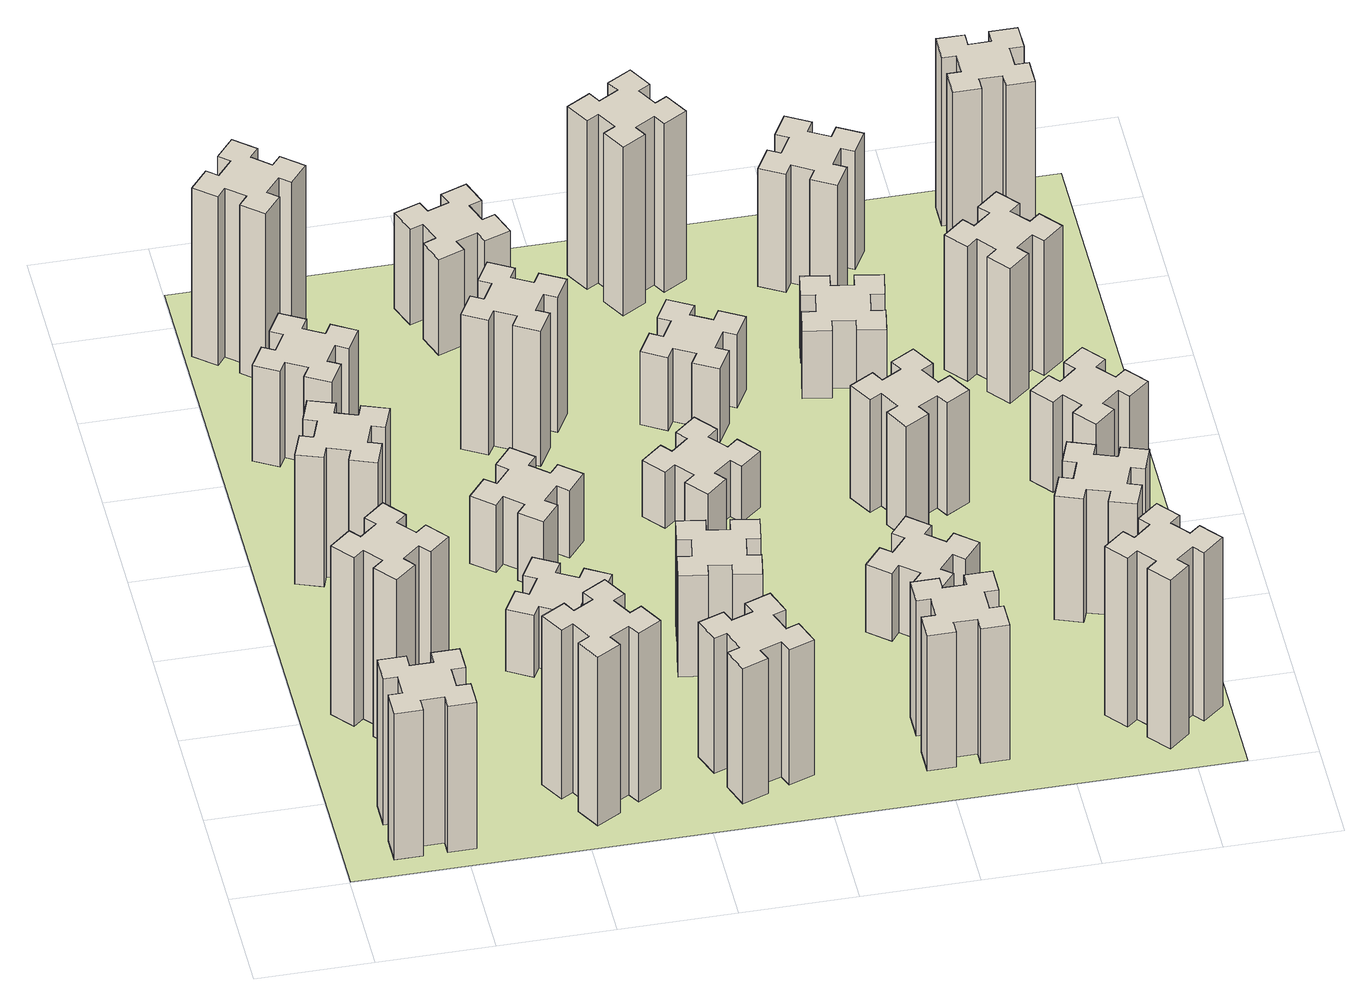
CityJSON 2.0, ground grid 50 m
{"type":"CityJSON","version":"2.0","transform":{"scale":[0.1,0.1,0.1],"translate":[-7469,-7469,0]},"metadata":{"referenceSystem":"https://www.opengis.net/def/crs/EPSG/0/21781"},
"CityObjects":{
"building1":{"type":"Building","attributes":{"class":"1000","function":"1000","usage":"1000","yearOfConstruction":2016,"roofType":"1000","measuredHeight":78,"storeysAboveGround":30,"storeysBelowGround":0},"geometry":[{"type":"Solid","lod":"1","boundaries":[[[[0,1,2,3,4,5,6,7,8,9,10,11,12,13,14,15,16,17,18,19]],[[17,16,20,21]],[[16,15,22,20]],[[15,14,23,22]],[[14,13,24,23]],[[13,12,25,24]],[[12,11,26,25]],[[11,10,27,26]],[[10,9,28,27]],[[9,8,29,28]],[[8,7,30,29]],[[7,6,31,30]],[[6,5,32,31]],[[5,4,33,32]],[[4,3,34,33]],[[3,2,35,34]],[[2,1,36,35]],[[1,0,37,36]],[[0,19,38,37]],[[19,18,39,38]],[[18,17,21,39]],[[24,25,26,27,28,29,30,31,32,33,34,35,36,37,38,39,21,20,22,23]]]]}]},
"building2":{"type":"Building","attributes":{"class":"1000","function":"1000","usage":"1000","yearOfConstruction":2016,"roofType":"1000","measuredHeight":90,"storeysAboveGround":30,"storeysBelowGround":0},"geometry":[{"type":"Solid","lod":"1","boundaries":[[[[40,41,42,43,44,45,46,47,48,49,50,51,52,53,54,55,56,57,58,59]],[[57,56,60,61]],[[56,55,62,60]],[[55,54,63,62]],[[54,53,64,63]],[[53,52,65,64]],[[52,51,66,65]],[[51,50,67,66]],[[50,49,68,67]],[[49,48,69,68]],[[48,47,70,69]],[[47,46,71,70]],[[46,45,72,71]],[[45,44,73,72]],[[44,43,74,73]],[[43,42,75,74]],[[42,41,76,75]],[[41,40,77,76]],[[40,59,78,77]],[[59,58,79,78]],[[58,57,61,79]],[[64,65,66,67,68,69,70,71,72,73,74,75,76,77,78,79,61,60,62,63]]]]}]},
"building3":{"type":"Building","attributes":{"class":"1000","function":"1000","usage":"1000","yearOfConstruction":2016,"roofType":"1000","measuredHeight":69,"storeysAboveGround":30,"storeysBelowGround":0},"geometry":[{"type":"Solid","lod":"1","boundaries":[[[[80,81,82,83,84,85,86,87,88,89,90,91,92,93,94,95,96,97,98,99]],[[97,96,100,101]],[[96,95,102,100]],[[95,94,103,102]],[[94,93,104,103]],[[93,92,105,104]],[[92,91,106,105]],[[91,90,107,106]],[[90,89,108,107]],[[89,88,109,108]],[[88,87,110,109]],[[87,86,111,110]],[[86,85,112,111]],[[85,84,113,112]],[[84,83,114,113]],[[83,82,115,114]],[[82,81,116,115]],[[81,80,117,116]],[[80,99,118,117]],[[99,98,119,118]],[[98,97,101,119]],[[104,105,106,107,108,109,110,111,112,113,114,115,116,117,118,119,101,100,102,103]]]]}]},
"building4":{"type":"Building","attributes":{"class":"1000","function":"1000","usage":"1000","yearOfConstruction":2016,"roofType":"1000","measuredHeight":51,"storeysAboveGround":30,"storeysBelowGround":0},"geometry":[{"type":"Solid","lod":"1","boundaries":[[[[120,121,122,123,124,125,126,127,128,129,130,131,132,133,134,135,136,137,138,139]],[[137,136,140,141]],[[136,135,142,140]],[[135,134,143,142]],[[134,133,144,143]],[[133,132,145,144]],[[132,131,146,145]],[[131,130,147,146]],[[130,129,148,147]],[[129,128,149,148]],[[128,127,150,149]],[[127,126,151,150]],[[126,125,152,151]],[[125,124,153,152]],[[124,123,154,153]],[[123,122,155,154]],[[122,121,156,155]],[[121,120,157,156]],[[120,139,158,157]],[[139,138,159,158]],[[138,137,141,159]],[[144,145,146,147,148,149,150,151,152,153,154,155,156,157,158,159,141,140,142,143]]]]}]},
"building5":{"type":"Building","attributes":{"class":"1000","function":"1000","usage":"1000","yearOfConstruction":2016,"roofType":"1000","measuredHeight":90,"storeysAboveGround":30,"storeysBelowGround":0},"geometry":[{"type":"Solid","lod":"1","boundaries":[[[[160,161,162,163,164,165,166,167,168,169,170,171,172,173,174,175,176,177,178,179]],[[177,176,180,181]],[[176,175,182,180]],[[175,174,183,182]],[[174,173,184,183]],[[173,172,185,184]],[[172,171,186,185]],[[171,170,187,186]],[[170,169,188,187]],[[169,168,189,188]],[[168,167,190,189]],[[167,166,191,190]],[[166,165,192,191]],[[165,164,193,192]],[[164,163,194,193]],[[163,162,195,194]],[[162,161,196,195]],[[161,160,197,196]],[[160,179,198,197]],[[179,178,199,198]],[[178,177,181,199]],[[184,185,186,187,188,189,190,191,192,193,194,195,196,197,198,199,181,180,182,183]]]]}]},
"building6":{"type":"Building","attributes":{"class":"1000","function":"1000","usage":"1000","yearOfConstruction":2016,"roofType":"1000","measuredHeight":90,"storeysAboveGround":30,"storeysBelowGround":0},"geometry":[{"type":"Solid","lod":"1","boundaries":[[[[200,201,202,203,204,205,206,207,208,209,210,211,212,213,214,215,216,217,218,219]],[[217,216,220,221]],[[216,215,222,220]],[[215,214,223,222]],[[214,213,224,223]],[[213,212,225,224]],[[212,211,226,225]],[[211,210,227,226]],[[210,209,228,227]],[[209,208,229,228]],[[208,207,230,229]],[[207,206,231,230]],[[206,205,232,231]],[[205,204,233,232]],[[204,203,234,233]],[[203,202,235,234]],[[202,201,236,235]],[[201,200,237,236]],[[200,219,238,237]],[[219,218,239,238]],[[218,217,221,239]],[[224,225,226,227,228,229,230,231,232,233,234,235,236,237,238,239,221,220,222,223]]]]}]},
"building7":{"type":"Building","attributes":{"class":"1000","function":"1000","usage":"1000","yearOfConstruction":2016,"roofType":"1000","measuredHeight":33,"storeysAboveGround":30,"storeysBelowGround":0},"geometry":[{"type":"Solid","lod":"1","boundaries":[[[[240,241,242,243,244,245,246,247,248,249,250,251,252,253,254,255,256,257,258,259]],[[257,256,260,261]],[[256,255,262,260]],[[255,254,263,262]],[[254,253,264,263]],[[253,252,265,264]],[[252,251,266,265]],[[251,250,267,266]],[[250,249,268,267]],[[249,248,269,268]],[[248,247,270,269]],[[247,246,271,270]],[[246,245,272,271]],[[245,244,273,272]],[[244,243,274,273]],[[243,242,275,274]],[[242,241,276,275]],[[241,240,277,276]],[[240,259,278,277]],[[259,258,279,278]],[[258,257,261,279]],[[264,265,266,267,268,269,270,271,272,273,274,275,276,277,278,279,261,260,262,263]]]]}]},
"building8":{"type":"Building","attributes":{"class":"1000","function":"1000","usage":"1000","yearOfConstruction":2016,"roofType":"1000","measuredHeight":36,"storeysAboveGround":30,"storeysBelowGround":0},"geometry":[{"type":"Solid","lod":"1","boundaries":[[[[280,281,282,283,284,285,286,287,288,289,290,291,292,293,294,295,296,297,298,299]],[[297,296,300,301]],[[296,295,302,300]],[[295,294,303,302]],[[294,293,304,303]],[[293,292,305,304]],[[292,291,306,305]],[[291,290,307,306]],[[290,289,308,307]],[[289,288,309,308]],[[288,287,310,309]],[[287,286,311,310]],[[286,285,312,311]],[[285,284,313,312]],[[284,283,314,313]],[[283,282,315,314]],[[282,281,316,315]],[[281,280,317,316]],[[280,299,318,317]],[[299,298,319,318]],[[298,297,301,319]],[[304,305,306,307,308,309,310,311,312,313,314,315,316,317,318,319,301,300,302,303]]]]}]},
"building9":{"type":"Building","attributes":{"class":"1000","function":"1000","usage":"1000","yearOfConstruction":2016,"roofType":"1000","measuredHeight":72,"storeysAboveGround":30,"storeysBelowGround":0},"geometry":[{"type":"Solid","lod":"1","boundaries":[[[[320,321,322,323,324,325,326,327,328,329,330,331,332,333,334,335,336,337,338,339]],[[337,336,340,341]],[[336,335,342,340]],[[335,334,343,342]],[[334,333,344,343]],[[333,332,345,344]],[[332,331,346,345]],[[331,330,347,346]],[[330,329,348,347]],[[329,328,349,348]],[[328,327,350,349]],[[327,326,351,350]],[[326,325,352,351]],[[325,324,353,352]],[[324,323,354,353]],[[323,322,355,354]],[[322,321,356,355]],[[321,320,357,356]],[[320,339,358,357]],[[339,338,359,358]],[[338,337,341,359]],[[344,345,346,347,348,349,350,351,352,353,354,355,356,357,358,359,341,340,342,343]]]]}]},
"building10":{"type":"Building","attributes":{"class":"1000","function":"1000","usage":"1000","yearOfConstruction":2016,"roofType":"1000","measuredHeight":72,"storeysAboveGround":30,"storeysBelowGround":0},"geometry":[{"type":"Solid","lod":"1","boundaries":[[[[360,361,362,363,364,365,366,367,368,369,370,371,372,373,374,375,376,377,378,379]],[[377,376,380,381]],[[376,375,382,380]],[[375,374,383,382]],[[374,373,384,383]],[[373,372,385,384]],[[372,371,386,385]],[[371,370,387,386]],[[370,369,388,387]],[[369,368,389,388]],[[368,367,390,389]],[[367,366,391,390]],[[366,365,392,391]],[[365,364,393,392]],[[364,363,394,393]],[[363,362,395,394]],[[362,361,396,395]],[[361,360,397,396]],[[360,379,398,397]],[[379,378,399,398]],[[378,377,381,399]],[[384,385,386,387,388,389,390,391,392,393,394,395,396,397,398,399,381,380,382,383]]]]}]},
"building11":{"type":"Building","attributes":{"class":"1000","function":"1000","usage":"1000","yearOfConstruction":2016,"roofType":"1000","measuredHeight":54,"storeysAboveGround":30,"storeysBelowGround":0},"geometry":[{"type":"Solid","lod":"1","boundaries":[[[[400,401,402,403,404,405,406,407,408,409,410,411,412,413,414,415,416,417,418,419]],[[417,416,420,421]],[[416,415,422,420]],[[415,414,423,422]],[[414,413,424,423]],[[413,412,425,424]],[[412,411,426,425]],[[411,410,427,426]],[[410,409,428,427]],[[409,408,429,428]],[[408,407,430,429]],[[407,406,431,430]],[[406,405,432,431]],[[405,404,433,432]],[[404,403,434,433]],[[403,402,435,434]],[[402,401,436,435]],[[401,400,437,436]],[[400,419,438,437]],[[419,418,439,438]],[[418,417,421,439]],[[424,425,426,427,428,429,430,431,432,433,434,435,436,437,438,439,421,420,422,423]]]]}]},
"building12":{"type":"Building","attributes":{"class":"1000","function":"1000","usage":"1000","yearOfConstruction":2016,"roofType":"1000","measuredHeight":51,"storeysAboveGround":30,"storeysBelowGround":0},"geometry":[{"type":"Solid","lod":"1","boundaries":[[[[440,441,442,443,444,445,446,447,448,449,450,451,452,453,454,455,456,457,458,459]],[[457,456,460,461]],[[456,455,462,460]],[[455,454,463,462]],[[454,453,464,463]],[[453,452,465,464]],[[452,451,466,465]],[[451,450,467,466]],[[450,449,468,467]],[[449,448,469,468]],[[448,447,470,469]],[[447,446,471,470]],[[446,445,472,471]],[[445,444,473,472]],[[444,443,474,473]],[[443,442,475,474]],[[442,441,476,475]],[[441,440,477,476]],[[440,459,478,477]],[[459,458,479,478]],[[458,457,461,479]],[[464,465,466,467,468,469,470,471,472,473,474,475,476,477,478,479,461,460,462,463]]]]}]},
"building13":{"type":"Building","attributes":{"class":"1000","function":"1000","usage":"1000","yearOfConstruction":2016,"roofType":"1000","measuredHeight":30,"storeysAboveGround":30,"storeysBelowGround":0},"geometry":[{"type":"Solid","lod":"1","boundaries":[[[[480,481,482,483,484,485,486,487,488,489,490,491,492,493,494,495,496,497,498,499]],[[497,496,500,501]],[[496,495,502,500]],[[495,494,503,502]],[[494,493,504,503]],[[493,492,505,504]],[[492,491,506,505]],[[491,490,507,506]],[[490,489,508,507]],[[489,488,509,508]],[[488,487,510,509]],[[487,486,511,510]],[[486,485,512,511]],[[485,484,513,512]],[[484,483,514,513]],[[483,482,515,514]],[[482,481,516,515]],[[481,480,517,516]],[[480,499,518,517]],[[499,498,519,518]],[[498,497,501,519]],[[504,505,506,507,508,509,510,511,512,513,514,515,516,517,518,519,501,500,502,503]]]]}]},
"building14":{"type":"Building","attributes":{"class":"1000","function":"1000","usage":"1000","yearOfConstruction":2016,"roofType":"1000","measuredHeight":72,"storeysAboveGround":30,"storeysBelowGround":0},"geometry":[{"type":"Solid","lod":"1","boundaries":[[[[520,521,522,523,524,525,526,527,528,529,530,531,532,533,534,535,536,537,538,539]],[[537,536,540,541]],[[536,535,542,540]],[[535,534,543,542]],[[534,533,544,543]],[[533,532,545,544]],[[532,531,546,545]],[[531,530,547,546]],[[530,529,548,547]],[[529,528,549,548]],[[528,527,550,549]],[[527,526,551,550]],[[526,525,552,551]],[[525,524,553,552]],[[524,523,554,553]],[[523,522,555,554]],[[522,521,556,555]],[[521,520,557,556]],[[520,539,558,557]],[[539,538,559,558]],[[538,537,541,559]],[[544,545,546,547,548,549,550,551,552,553,554,555,556,557,558,559,541,540,542,543]]]]}]},
"building15":{"type":"Building","attributes":{"class":"1000","function":"1000","usage":"1000","yearOfConstruction":2016,"roofType":"1000","measuredHeight":39,"storeysAboveGround":30,"storeysBelowGround":0},"geometry":[{"type":"Solid","lod":"1","boundaries":[[[[560,561,562,563,564,565,566,567,568,569,570,571,572,573,574,575,576,577,578,579]],[[577,576,580,581]],[[576,575,582,580]],[[575,574,583,582]],[[574,573,584,583]],[[573,572,585,584]],[[572,571,586,585]],[[571,570,587,586]],[[570,569,588,587]],[[569,568,589,588]],[[568,567,590,589]],[[567,566,591,590]],[[566,565,592,591]],[[565,564,593,592]],[[564,563,594,593]],[[563,562,595,594]],[[562,561,596,595]],[[561,560,597,596]],[[560,579,598,597]],[[579,578,599,598]],[[578,577,581,599]],[[584,585,586,587,588,589,590,591,592,593,594,595,596,597,598,599,581,580,582,583]]]]}]},
"building16":{"type":"Building","attributes":{"class":"1000","function":"1000","usage":"1000","yearOfConstruction":2016,"roofType":"1000","measuredHeight":90,"storeysAboveGround":30,"storeysBelowGround":0},"geometry":[{"type":"Solid","lod":"1","boundaries":[[[[600,601,602,603,604,605,606,607,608,609,610,611,612,613,614,615,616,617,618,619]],[[617,616,620,621]],[[616,615,622,620]],[[615,614,623,622]],[[614,613,624,623]],[[613,612,625,624]],[[612,611,626,625]],[[611,610,627,626]],[[610,609,628,627]],[[609,608,629,628]],[[608,607,630,629]],[[607,606,631,630]],[[606,605,632,631]],[[605,604,633,632]],[[604,603,634,633]],[[603,602,635,634]],[[602,601,636,635]],[[601,600,637,636]],[[600,619,638,637]],[[619,618,639,638]],[[618,617,621,639]],[[624,625,626,627,628,629,630,631,632,633,634,635,636,637,638,639,621,620,622,623]]]]}]},
"building17":{"type":"Building","attributes":{"class":"1000","function":"1000","usage":"1000","yearOfConstruction":2016,"roofType":"1000","measuredHeight":36,"storeysAboveGround":30,"storeysBelowGround":0},"geometry":[{"type":"Solid","lod":"1","boundaries":[[[[640,641,642,643,644,645,646,647,648,649,650,651,652,653,654,655,656,657,658,659]],[[657,656,660,661]],[[656,655,662,660]],[[655,654,663,662]],[[654,653,664,663]],[[653,652,665,664]],[[652,651,666,665]],[[651,650,667,666]],[[650,649,668,667]],[[649,648,669,668]],[[648,647,670,669]],[[647,646,671,670]],[[646,645,672,671]],[[645,644,673,672]],[[644,643,674,673]],[[643,642,675,674]],[[642,641,676,675]],[[641,640,677,676]],[[640,659,678,677]],[[659,658,679,678]],[[658,657,661,679]],[[664,665,666,667,668,669,670,671,672,673,674,675,676,677,678,679,661,660,662,663]]]]}]},
"building18":{"type":"Building","attributes":{"class":"1000","function":"1000","usage":"1000","yearOfConstruction":2016,"roofType":"1000","measuredHeight":60,"storeysAboveGround":30,"storeysBelowGround":0},"geometry":[{"type":"Solid","lod":"1","boundaries":[[[[680,681,682,683,684,685,686,687,688,689,690,691,692,693,694,695,696,697,698,699]],[[697,696,700,701]],[[696,695,702,700]],[[695,694,703,702]],[[694,693,704,703]],[[693,692,705,704]],[[692,691,706,705]],[[691,690,707,706]],[[690,689,708,707]],[[689,688,709,708]],[[688,687,710,709]],[[687,686,711,710]],[[686,685,712,711]],[[685,684,713,712]],[[684,683,714,713]],[[683,682,715,714]],[[682,681,716,715]],[[681,680,717,716]],[[680,699,718,717]],[[699,698,719,718]],[[698,697,701,719]],[[704,705,706,707,708,709,710,711,712,713,714,715,716,717,718,719,701,700,702,703]]]]}]},
"building19":{"type":"Building","attributes":{"class":"1000","function":"1000","usage":"1000","yearOfConstruction":2016,"roofType":"1000","measuredHeight":36,"storeysAboveGround":30,"storeysBelowGround":0},"geometry":[{"type":"Solid","lod":"1","boundaries":[[[[720,721,722,723,724,725,726,727,728,729,730,731,732,733,734,735,736,737,738,739]],[[737,736,740,741]],[[736,735,742,740]],[[735,734,743,742]],[[734,733,744,743]],[[733,732,745,744]],[[732,731,746,745]],[[731,730,747,746]],[[730,729,748,747]],[[729,728,749,748]],[[728,727,750,749]],[[727,726,751,750]],[[726,725,752,751]],[[725,724,753,752]],[[724,723,754,753]],[[723,722,755,754]],[[722,721,756,755]],[[721,720,757,756]],[[720,739,758,757]],[[739,738,759,758]],[[738,737,741,759]],[[744,745,746,747,748,749,750,751,752,753,754,755,756,757,758,759,741,740,742,743]]]]}]},
"building20":{"type":"Building","attributes":{"class":"1000","function":"1000","usage":"1000","yearOfConstruction":2016,"roofType":"1000","measuredHeight":90,"storeysAboveGround":30,"storeysBelowGround":0},"geometry":[{"type":"Solid","lod":"1","boundaries":[[[[760,761,762,763,764,765,766,767,768,769,770,771,772,773,774,775,776,777,778,779]],[[777,776,780,781]],[[776,775,782,780]],[[775,774,783,782]],[[774,773,784,783]],[[773,772,785,784]],[[772,771,786,785]],[[771,770,787,786]],[[770,769,788,787]],[[769,768,789,788]],[[768,767,790,789]],[[767,766,791,790]],[[766,765,792,791]],[[765,764,793,792]],[[764,763,794,793]],[[763,762,795,794]],[[762,761,796,795]],[[761,760,797,796]],[[760,779,798,797]],[[779,778,799,798]],[[778,777,781,799]],[[784,785,786,787,788,789,790,791,792,793,794,795,796,797,798,799,781,780,782,783]]]]}]},
"building21":{"type":"Building","attributes":{"class":"1000","function":"1000","usage":"1000","yearOfConstruction":2016,"roofType":"1000","measuredHeight":63,"storeysAboveGround":30,"storeysBelowGround":0},"geometry":[{"type":"Solid","lod":"1","boundaries":[[[[800,801,802,803,804,805,806,807,808,809,810,811,812,813,814,815,816,817,818,819]],[[817,816,820,821]],[[816,815,822,820]],[[815,814,823,822]],[[814,813,824,823]],[[813,812,825,824]],[[812,811,826,825]],[[811,810,827,826]],[[810,809,828,827]],[[809,808,829,828]],[[808,807,830,829]],[[807,806,831,830]],[[806,805,832,831]],[[805,804,833,832]],[[804,803,834,833]],[[803,802,835,834]],[[802,801,836,835]],[[801,800,837,836]],[[800,819,838,837]],[[819,818,839,838]],[[818,817,821,839]],[[824,825,826,827,828,829,830,831,832,833,834,835,836,837,838,839,821,820,822,823]]]]}]},
"building22":{"type":"Building","attributes":{"class":"1000","function":"1000","usage":"1000","yearOfConstruction":2016,"roofType":"1000","measuredHeight":66,"storeysAboveGround":30,"storeysBelowGround":0},"geometry":[{"type":"Solid","lod":"1","boundaries":[[[[840,841,842,843,844,845,846,847,848,849,850,851,852,853,854,855,856,857,858,859]],[[857,856,860,861]],[[856,855,862,860]],[[855,854,863,862]],[[854,853,864,863]],[[853,852,865,864]],[[852,851,866,865]],[[851,850,867,866]],[[850,849,868,867]],[[849,848,869,868]],[[848,847,870,869]],[[847,846,871,870]],[[846,845,872,871]],[[845,844,873,872]],[[844,843,874,873]],[[843,842,875,874]],[[842,841,876,875]],[[841,840,877,876]],[[840,859,878,877]],[[859,858,879,878]],[[858,857,861,879]],[[864,865,866,867,868,869,870,871,872,873,874,875,876,877,878,879,861,860,862,863]]]]}]},
"building23":{"type":"Building","attributes":{"class":"1000","function":"1000","usage":"1000","yearOfConstruction":2016,"roofType":"1000","measuredHeight":48,"storeysAboveGround":30,"storeysBelowGround":0},"geometry":[{"type":"Solid","lod":"1","boundaries":[[[[880,881,882,883,884,885,886,887,888,889,890,891,892,893,894,895,896,897,898,899]],[[897,896,900,901]],[[896,895,902,900]],[[895,894,903,902]],[[894,893,904,903]],[[893,892,905,904]],[[892,891,906,905]],[[891,890,907,906]],[[890,889,908,907]],[[889,888,909,908]],[[888,887,910,909]],[[887,886,911,910]],[[886,885,912,911]],[[885,884,913,912]],[[884,883,914,913]],[[883,882,915,914]],[[882,881,916,915]],[[881,880,917,916]],[[880,899,918,917]],[[899,898,919,918]],[[898,897,901,919]],[[904,905,906,907,908,909,910,911,912,913,914,915,916,917,918,919,901,900,902,903]]]]}]},
"building24":{"type":"Building","attributes":{"class":"1000","function":"1000","usage":"1000","yearOfConstruction":2016,"roofType":"1000","measuredHeight":72,"storeysAboveGround":30,"storeysBelowGround":0},"geometry":[{"type":"Solid","lod":"1","boundaries":[[[[920,921,922,923,924,925,926,927,928,929,930,931,932,933,934,935,936,937,938,939]],[[937,936,940,941]],[[936,935,942,940]],[[935,934,943,942]],[[934,933,944,943]],[[933,932,945,944]],[[932,931,946,945]],[[931,930,947,946]],[[930,929,948,947]],[[929,928,949,948]],[[928,927,950,949]],[[927,926,951,950]],[[926,925,952,951]],[[925,924,953,952]],[[924,923,954,953]],[[923,922,955,954]],[[922,921,956,955]],[[921,920,957,956]],[[920,939,958,957]],[[939,938,959,958]],[[938,937,941,959]],[[944,945,946,947,948,949,950,951,952,953,954,955,956,957,958,959,941,940,942,943]]]]}]},
"building25":{"type":"Building","attributes":{"class":"1000","function":"1000","usage":"1000","yearOfConstruction":2016,"roofType":"1000","measuredHeight":90,"storeysAboveGround":30,"storeysBelowGround":0},"geometry":[{"type":"Solid","lod":"1","boundaries":[[[[960,961,962,963,964,965,966,967,968,969,970,971,972,973,974,975,976,977,978,979]],[[977,976,980,981]],[[976,975,982,980]],[[975,974,983,982]],[[974,973,984,983]],[[973,972,985,984]],[[972,971,986,985]],[[971,970,987,986]],[[970,969,988,987]],[[969,968,989,988]],[[968,967,990,989]],[[967,966,991,990]],[[966,965,992,991]],[[965,964,993,992]],[[964,963,994,993]],[[963,962,995,994]],[[962,961,996,995]],[[961,960,997,996]],[[960,979,998,997]],[[979,978,999,998]],[[978,977,981,999]],[[984,985,986,987,988,989,990,991,992,993,994,995,996,997,998,999,981,980,982,983]]]]}]},
"landuse1":{"type":"LandUse","attributes":{"name":"plot1","function":"1010"},"geometry":[{"type":"MultiSurface","lod":"1","boundaries":[[[1000,1001,1002,1003]]]}]}
},
"vertices":[
[265,325,0],[265,225,0],[205,225,0],[205,105,0],[325,105,0],[325,165,0],[425,165,0],[425,105,0],[545,105,0],[545,225,0],[485,225,0],[485,325,0],[545,325,0],[545,445,0],[425,445,0],[425,385,0],[325,385,0],[325,445,0],[205,445,0],[205,325,0],[325,385,780],[325,445,780],[425,385,780],[425,445,780],[545,445,780],[545,325,780],[485,325,780],[485,225,780],[545,225,780],[545,105,780],[425,105,780],[425,165,780],[325,165,780],[325,105,780],[205,105,780],[205,225,780],[265,225,780],[265,325,780],[205,325,780],[205,445,780],
[492,1048,0],[427,1124,0],[473,1163,0],[396,1255,0],[304,1178,0],[343,1132,0],[266,1067,0],[228,1113,0],[136,1036,0],[213,944,0],[259,983,0],[323,906,0],[277,868,0],[354,776,0],[446,853,0],[408,899,0],[484,963,0],[523,917,0],[615,994,0],[538,1086,0],[484,963,900],[523,917,900],[408,899,900],[446,853,900],[354,776,900],[277,868,900],[323,906,900],[259,983,900],[213,944,900],[136,1036,900],[228,1113,900],[266,1067,900],[343,1132,900],[304,1178,900],[396,1255,900],[473,1163,900],[427,1124,900],[492,1048,900],[538,1086,900],[615,994,900],
[291,1869,0],[385,1835,0],[364,1779,0],[477,1737,0],[518,1850,0],[462,1871,0],[496,1965,0],[552,1944,0],[593,2057,0],[480,2098,0],[460,2042,0],[366,2076,0],[387,2132,0],[274,2173,0],[233,2060,0],[289,2040,0],[255,1946,0],[199,1967,0],[157,1854,0],[270,1813,0],[255,1946,690],[199,1967,690],[289,2040,690],[233,2060,690],[274,2173,690],[387,2132,690],[366,2076,690],[460,2042,690],[480,2098,690],[593,2057,690],[552,1944,690],[496,1965,690],[462,1871,690],[518,1850,690],[477,1737,690],[364,1779,690],[385,1835,690],[291,1869,690],[270,1813,690],[157,1854,690],
[446,2597,0],[496,2684,0],[548,2654,0],[608,2758,0],[504,2818,0],[474,2766,0],[387,2816,0],[417,2868,0],[313,2928,0],[253,2824,0],[305,2794,0],[255,2707,0],[203,2737,0],[143,2633,0],[247,2573,0],[277,2625,0],[364,2575,0],[334,2523,0],[438,2463,0],[498,2567,0],[364,2575,510],[334,2523,510],[277,2625,510],[247,2573,510],[143,2633,510],[203,2737,510],[255,2707,510],[305,2794,510],[253,2824,510],[313,2928,510],[417,2868,510],[387,2816,510],[474,2766,510],[504,2818,510],[608,2758,510],[548,2654,510],[496,2684,510],[446,2597,510],[498,2567,510],[438,2463,510],
[1127,255,0],[1214,305,0],[1244,253,0],[1348,313,0],[1288,417,0],[1236,387,0],[1186,474,0],[1238,504,0],[1178,608,0],[1074,548,0],[1104,496,0],[1017,446,0],[987,498,0],[883,438,0],[943,334,0],[995,364,0],[1045,277,0],[993,247,0],[1053,143,0],[1157,203,0],[1045,277,900],[993,247,900],[995,364,900],[943,334,900],[883,438,900],[987,498,900],[1017,446,900],[1104,496,900],[1074,548,900],[1178,608,900],[1238,504,900],[1186,474,900],[1236,387,900],[1288,417,900],[1348,313,900],[1244,253,900],[1214,305,900],[1127,255,900],[1157,203,900],[1053,143,900],
[384,3387,0],[308,3452,0],[346,3498,0],[254,3575,0],[177,3483,0],[223,3444,0],[159,3368,0],[113,3406,0],[36,3314,0],[128,3237,0],[166,3283,0],[243,3219,0],[204,3173,0],[296,3096,0],[373,3188,0],[327,3226,0],[392,3303,0],[438,3264,0],[515,3356,0],[423,3433,0],[392,3303,900],[438,3264,900],[327,3226,900],[373,3188,900],[296,3096,900],[204,3173,900],[243,3219,900],[166,3283,900],[128,3237,900],[36,3314,900],[113,3406,900],[159,3368,900],[223,3444,900],[177,3483,900],[254,3575,900],[346,3498,900],[308,3452,900],[384,3387,900],[423,3433,900],[515,3356,900],
[1186,1117,0],[1236,1204,0],[1288,1174,0],[1348,1278,0],[1244,1338,0],[1214,1286,0],[1127,1336,0],[1157,1388,0],[1053,1448,0],[993,1344,0],[1045,1314,0],[995,1227,0],[943,1257,0],[883,1153,0],[987,1093,0],[1017,1145,0],[1104,1095,0],[1074,1043,0],[1178,983,0],[1238,1087,0],[1104,1095,330],[1074,1043,330],[1017,1145,330],[987,1093,330],[883,1153,330],[943,1257,330],[995,1227,330],[1045,1314,330],[993,1344,330],[1053,1448,330],[1157,1388,330],[1127,1336,330],[1214,1286,330],[1244,1338,330],[1348,1278,330],[1288,1174,330],[1236,1204,330],[1186,1117,330],[1238,1087,330],[1178,983,330],
[1167,1746,0],[1232,1823,0],[1278,1784,0],[1355,1876,0],[1263,1953,0],[1224,1907,0],[1148,1972,0],[1186,2018,0],[1094,2095,0],[1017,2003,0],[1063,1964,0],[999,1888,0],[953,1926,0],[876,1834,0],[968,1757,0],[1006,1803,0],[1083,1739,0],[1044,1693,0],[1136,1616,0],[1213,1708,0],[1083,1739,360],[1044,1693,360],[1006,1803,360],[968,1757,360],[876,1834,360],[953,1926,360],[999,1888,360],[1063,1964,360],[1017,2003,360],[1094,2095,360],[1186,2018,360],[1148,1972,360],[1224,1907,360],[1263,1953,360],[1355,1876,360],[1278,1784,360],[1232,1823,360],[1167,1746,360],[1213,1708,360],[1136,1616,360],
[1765,496,0],[1671,462,0],[1650,518,0],[1537,477,0],[1579,364,0],[1635,385,0],[1669,291,0],[1613,270,0],[1654,157,0],[1767,199,0],[1746,255,0],[1840,289,0],[1860,233,0],[1973,274,0],[1932,387,0],[1876,366,0],[1842,460,0],[1898,480,0],[1857,593,0],[1744,552,0],[1842,460,720],[1898,480,720],[1876,366,720],[1932,387,720],[1973,274,720],[1860,233,720],[1840,289,720],[1746,255,720],[1767,199,720],[1654,157,720],[1613,270,720],[1669,291,720],[1635,385,720],[1579,364,720],[1537,477,720],[1650,518,720],[1671,462,720],[1765,496,720],[1744,552,720],[1857,593,720],
[1314,2666,0],[1227,2716,0],[1257,2768,0],[1153,2828,0],[1093,2724,0],[1145,2694,0],[1095,2607,0],[1043,2637,0],[983,2533,0],[1087,2473,0],[1117,2525,0],[1204,2475,0],[1174,2423,0],[1278,2363,0],[1338,2467,0],[1286,2497,0],[1336,2584,0],[1388,2554,0],[1448,2658,0],[1344,2718,0],[1336,2584,720],[1388,2554,720],[1286,2497,720],[1338,2467,720],[1278,2363,720],[1174,2423,720],[1204,2475,720],[1117,2525,720],[1087,2473,720],[983,2533,720],[1043,2637,720],[1095,2607,720],[1145,2694,720],[1093,2724,720],[1153,2828,720],[1257,2768,720],[1227,2716,720],[1314,2666,720],[1344,2718,720],[1448,2658,720],
[1855,1047,0],[1872,1145,0],[1931,1135,0],[1952,1253,0],[1834,1274,0],[1824,1215,0],[1725,1232,0],[1736,1291,0],[1617,1312,0],[1597,1194,0],[1656,1184,0],[1638,1085,0],[1579,1096,0],[1558,977,0],[1677,957,0],[1687,1016,0],[1785,998,0],[1775,939,0],[1893,918,0],[1914,1037,0],[1785,998,540],[1775,939,540],[1687,1016,540],[1677,957,540],[1558,977,540],[1579,1096,540],[1638,1085,540],[1656,1184,540],[1597,1194,540],[1617,1312,540],[1736,1291,540],[1725,1232,540],[1824,1215,540],[1834,1274,540],[1952,1253,540],[1931,1135,540],[1872,1145,540],[1855,1047,540],[1914,1037,540],[1893,918,540],
[1125,3456,0],[1031,3422,0],[1010,3478,0],[897,3437,0],[939,3324,0],[995,3345,0],[1029,3251,0],[973,3230,0],[1014,3117,0],[1127,3159,0],[1106,3215,0],[1200,3249,0],[1220,3193,0],[1333,3234,0],[1292,3347,0],[1236,3326,0],[1202,3420,0],[1258,3440,0],[1217,3553,0],[1104,3512,0],[1202,3420,510],[1258,3440,510],[1236,3326,510],[1292,3347,510],[1333,3234,510],[1220,3193,510],[1200,3249,510],[1106,3215,510],[1127,3159,510],[1014,3117,510],[973,3230,510],[1029,3251,510],[995,3345,510],[939,3324,510],[897,3437,510],[1010,3478,510],[1031,3422,510],[1125,3456,510],[1104,3512,510],[1217,3553,510],
[1972,1988,0],[1907,2064,0],[1953,2103,0],[1876,2195,0],[1784,2118,0],[1823,2072,0],[1746,2007,0],[1708,2053,0],[1616,1976,0],[1693,1884,0],[1739,1923,0],[1803,1846,0],[1757,1808,0],[1834,1716,0],[1926,1793,0],[1888,1839,0],[1964,1903,0],[2003,1857,0],[2095,1934,0],[2018,2026,0],[1964,1903,300],[2003,1857,300],[1888,1839,300],[1926,1793,300],[1834,1716,300],[1757,1808,300],[1803,1846,300],[1739,1923,300],[1693,1884,300],[1616,1976,300],[1708,2053,300],[1746,2007,300],[1823,2072,300],[1784,2118,300],[1876,2195,300],[1953,2103,300],[1907,2064,300],[1972,1988,300],[2018,2026,300],[2095,1934,300],
[2705,325,0],[2705,425,0],[2765,425,0],[2765,545,0],[2645,545,0],[2645,485,0],[2545,485,0],[2545,545,0],[2425,545,0],[2425,425,0],[2485,425,0],[2485,325,0],[2425,325,0],[2425,205,0],[2545,205,0],[2545,265,0],[2645,265,0],[2645,205,0],[2765,205,0],[2765,325,0],[2645,265,720],[2645,205,720],[2545,265,720],[2545,205,720],[2425,205,720],[2425,325,720],[2485,325,720],[2485,425,720],[2425,425,720],[2425,545,720],[2545,545,720],[2545,485,720],[2645,485,720],[2645,545,720],[2765,545,720],[2765,425,720],[2705,425,720],[2705,325,720],[2765,325,720],[2765,205,720],
[2026,2497,0],[2076,2584,0],[2128,2554,0],[2188,2658,0],[2084,2718,0],[2054,2666,0],[1967,2716,0],[1997,2768,0],[1893,2828,0],[1833,2724,0],[1885,2694,0],[1835,2607,0],[1783,2637,0],[1723,2533,0],[1827,2473,0],[1857,2525,0],[1944,2475,0],[1914,2423,0],[2018,2363,0],[2078,2467,0],[1944,2475,390],[1914,2423,390],[1857,2525,390],[1827,2473,390],[1723,2533,390],[1783,2637,390],[1835,2607,390],[1885,2694,390],[1833,2724,390],[1893,2828,390],[1997,2768,390],[1967,2716,390],[2054,2666,390],[2084,2718,390],[2188,2658,390],[2128,2554,390],[2076,2584,390],[2026,2497,390],[2078,2467,390],[2018,2363,390],
[1844,3556,0],[1757,3506,0],[1727,3558,0],[1623,3498,0],[1683,3394,0],[1735,3424,0],[1785,3337,0],[1733,3307,0],[1793,3203,0],[1897,3263,0],[1867,3315,0],[1954,3365,0],[1984,3313,0],[2088,3373,0],[2028,3477,0],[1976,3447,0],[1926,3534,0],[1978,3564,0],[1918,3668,0],[1814,3608,0],[1926,3534,900],[1978,3564,900],[1976,3447,900],[2028,3477,900],[2088,3373,900],[1984,3313,900],[1954,3365,900],[1867,3315,900],[1897,3263,900],[1793,3203,900],[1733,3307,900],[1785,3337,900],[1735,3424,900],[1683,3394,900],[1623,3498,900],[1727,3558,900],[1757,3506,900],[1844,3556,900],[1814,3608,900],[1918,3668,900],
[2647,1006,0],[2712,1083,0],[2758,1044,0],[2835,1136,0],[2743,1213,0],[2704,1167,0],[2628,1232,0],[2666,1278,0],[2574,1355,0],[2497,1263,0],[2543,1224,0],[2479,1148,0],[2433,1186,0],[2356,1094,0],[2448,1017,0],[2486,1063,0],[2563,999,0],[2524,953,0],[2616,876,0],[2693,968,0],[2563,999,360],[2524,953,360],[2486,1063,360],[2448,1017,360],[2356,1094,360],[2433,1186,360],[2479,1148,360],[2543,1224,360],[2497,1263,360],[2574,1355,360],[2666,1278,360],[2628,1232,360],[2704,1167,360],[2743,1213,360],[2835,1136,360],[2758,1044,360],[2712,1083,360],[2647,1006,360],[2693,968,360],[2616,876,360],
[2816,1867,0],[2766,1954,0],[2818,1984,0],[2758,2088,0],[2654,2028,0],[2684,1976,0],[2597,1926,0],[2567,1978,0],[2463,1918,0],[2523,1814,0],[2575,1844,0],[2625,1757,0],[2573,1727,0],[2633,1623,0],[2737,1683,0],[2707,1735,0],[2794,1785,0],[2824,1733,0],[2928,1793,0],[2868,1897,0],[2794,1785,600],[2824,1733,600],[2707,1735,600],[2737,1683,600],[2633,1623,600],[2573,1727,600],[2625,1757,600],[2575,1844,600],[2523,1814,600],[2463,1918,600],[2567,1978,600],[2597,1926,600],[2684,1976,600],[2654,2028,600],[2758,2088,600],[2818,1984,600],[2766,1954,600],[2816,1867,600],[2868,1897,600],[2928,1793,600],
[2664,2795,0],[2565,2812,0],[2576,2871,0],[2457,2892,0],[2437,2774,0],[2496,2764,0],[2478,2665,0],[2419,2676,0],[2398,2557,0],[2517,2537,0],[2527,2596,0],[2625,2578,0],[2615,2519,0],[2733,2498,0],[2754,2617,0],[2695,2627,0],[2712,2725,0],[2771,2715,0],[2792,2833,0],[2674,2854,0],[2712,2725,360],[2771,2715,360],[2695,2627,360],[2754,2617,360],[2733,2498,360],[2615,2519,360],[2625,2578,360],[2527,2596,360],[2517,2537,360],[2398,2557,360],[2419,2676,360],[2478,2665,360],[2496,2764,360],[2437,2774,360],[2457,2892,360],[2576,2871,360],[2565,2812,360],[2664,2795,360],[2674,2854,360],[2792,2833,360],
[3468,259,0],[3544,323,0],[3583,277,0],[3675,354,0],[3598,446,0],[3552,408,0],[3487,484,0],[3533,523,0],[3456,615,0],[3364,538,0],[3403,492,0],[3326,427,0],[3288,473,0],[3196,396,0],[3273,304,0],[3319,343,0],[3383,266,0],[3337,228,0],[3414,136,0],[3506,213,0],[3383,266,900],[3337,228,900],[3319,343,900],[3273,304,900],[3196,396,900],[3288,473,900],[3326,427,900],[3403,492,900],[3364,538,900],[3456,615,900],[3533,523,900],[3487,484,900],[3552,408,900],[3598,446,900],[3675,354,900],[3583,277,900],[3544,323,900],[3468,259,900],[3506,213,900],[3414,136,900],
[2666,3237,0],[2716,3324,0],[2768,3294,0],[2828,3398,0],[2724,3458,0],[2694,3406,0],[2607,3456,0],[2637,3508,0],[2533,3568,0],[2473,3464,0],[2525,3434,0],[2475,3347,0],[2423,3377,0],[2363,3273,0],[2467,3213,0],[2497,3265,0],[2584,3215,0],[2554,3163,0],[2658,3103,0],[2718,3207,0],[2584,3215,630],[2554,3163,630],[2497,3265,630],[2467,3213,630],[2363,3273,630],[2423,3377,630],[2475,3347,630],[2525,3434,630],[2473,3464,630],[2533,3568,630],[2637,3508,630],[2607,3456,630],[2694,3406,630],[2724,3458,630],[2828,3398,630],[2768,3294,630],[2716,3324,630],[2666,3237,630],[2718,3207,630],[2658,3103,630],
[3251,1029,0],[3345,995,0],[3324,939,0],[3437,897,0],[3478,1010,0],[3422,1031,0],[3456,1125,0],[3512,1104,0],[3553,1217,0],[3440,1258,0],[3420,1202,0],[3326,1236,0],[3347,1292,0],[3234,1333,0],[3193,1220,0],[3249,1200,0],[3215,1106,0],[3159,1127,0],[3117,1014,0],[3230,973,0],[3215,1106,660],[3159,1127,660],[3249,1200,660],[3193,1220,660],[3234,1333,660],[3347,1292,660],[3326,1236,660],[3420,1202,660],[3440,1258,660],[3553,1217,660],[3512,1104,660],[3456,1125,660],[3422,1031,660],[3478,1010,660],[3437,897,660],[3324,939,660],[3345,995,660],[3251,1029,660],[3230,973,660],[3117,1014,660],
[3552,1888,0],[3487,1964,0],[3533,2003,0],[3456,2095,0],[3364,2018,0],[3403,1972,0],[3326,1907,0],[3288,1953,0],[3196,1876,0],[3273,1784,0],[3319,1823,0],[3383,1746,0],[3337,1708,0],[3414,1616,0],[3506,1693,0],[3468,1739,0],[3544,1803,0],[3583,1757,0],[3675,1834,0],[3598,1926,0],[3544,1803,480],[3583,1757,480],[3468,1739,480],[3506,1693,480],[3414,1616,480],[3337,1708,480],[3383,1746,480],[3319,1823,480],[3273,1784,480],[3196,1876,480],[3288,1953,480],[3326,1907,480],[3403,1972,480],[3364,2018,480],[3456,2095,480],[3533,2003,480],[3487,1964,480],[3552,1888,480],[3598,1926,480],[3675,1834,480],
[3119,2563,0],[3183,2486,0],[3137,2448,0],[3214,2356,0],[3306,2433,0],[3268,2479,0],[3344,2543,0],[3383,2497,0],[3475,2574,0],[3398,2666,0],[3352,2628,0],[3287,2704,0],[3333,2743,0],[3256,2835,0],[3164,2758,0],[3203,2712,0],[3126,2647,0],[3088,2693,0],[2996,2616,0],[3073,2524,0],[3126,2647,720],[3088,2693,720],[3203,2712,720],[3164,2758,720],[3256,2835,720],[3333,2743,720],[3287,2704,720],[3352,2628,720],[3398,2666,720],[3475,2574,720],[3383,2497,720],[3344,2543,720],[3268,2479,720],[3306,2433,720],[3214,2356,720],[3137,2448,720],[3183,2486,720],[3119,2563,720],[3073,2524,720],[2996,2616,720],
[3285,3325,0],[3385,3325,0],[3385,3265,0],[3505,3265,0],[3505,3385,0],[3445,3385,0],[3445,3485,0],[3505,3485,0],[3505,3605,0],[3385,3605,0],[3385,3545,0],[3285,3545,0],[3285,3605,0],[3165,3605,0],[3165,3485,0],[3225,3485,0],[3225,3385,0],[3165,3385,0],[3165,3265,0],[3285,3265,0],[3225,3385,900],[3165,3385,900],[3225,3485,900],[3165,3485,900],[3165,3605,900],[3285,3605,900],[3285,3545,900],[3385,3545,900],[3385,3605,900],[3505,3605,900],[3505,3485,900],[3445,3485,900],[3445,3385,900],[3505,3385,900],[3505,3265,900],[3385,3265,900],[3385,3325,900],[3285,3325,900],[3285,3265,900],[3165,3265,900],
[5,3705,0],[3705,3705,0],[3705,5,0],[5,5,0]
]}
